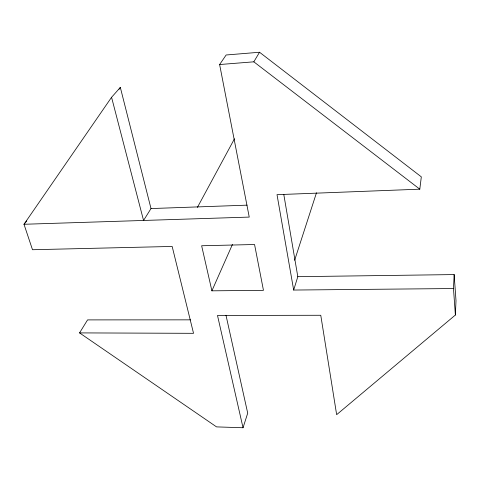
<?xml version="1.0" encoding="UTF-8"?>
<svg xmlns="http://www.w3.org/2000/svg" width="480" height="480" viewBox="0 0 480 480"><rect width="100%" height="100%" fill="white"/><g stroke="black" fill="none" stroke-linecap="round" stroke-linejoin="round"><path stroke-width="0.72" d="M455.382 315.018L456 300.696L454.158 274.578L297.81 276.684L293.676 290.052L453.486 288.54L455.382 315.018L336.648 414.672L320.766 315.27L217.494 315.456L243.036 427.752L216.552 426.888L79.554 332.898L87.57 319.896L190.536 319.848M453.486 288.54L454.158 274.578M293.676 290.052L277.014 194.67L419.802 189.18L421.32 176.85L259.542 52.248L226.14 54.99L219.624 64.536L249.24 217.086L24 224.274L32.502 249.726L172.164 246.444L193.536 333.318L79.554 332.898M243.036 427.752L247.71 413.148L225.99 315.234M294.63 260.268L316.482 192.786M211.896 290.826L201.642 245.754L254.562 244.512L263.46 290.34L211.896 290.826L232.452 244.41M197.406 207.408L234.474 138.786M219.624 64.536L253.818 61.824L259.542 52.248M151.008 208.566L143.556 220.458L111.57 97.296L120.33 87.426L151.008 208.566L247.092 205.152M111.57 97.296L24 224.274L26.772 220.98M119.052 89.268L120.33 87.426M253.818 61.824L419.802 189.18M283.794 194.46L297.81 276.684"/></g></svg>
